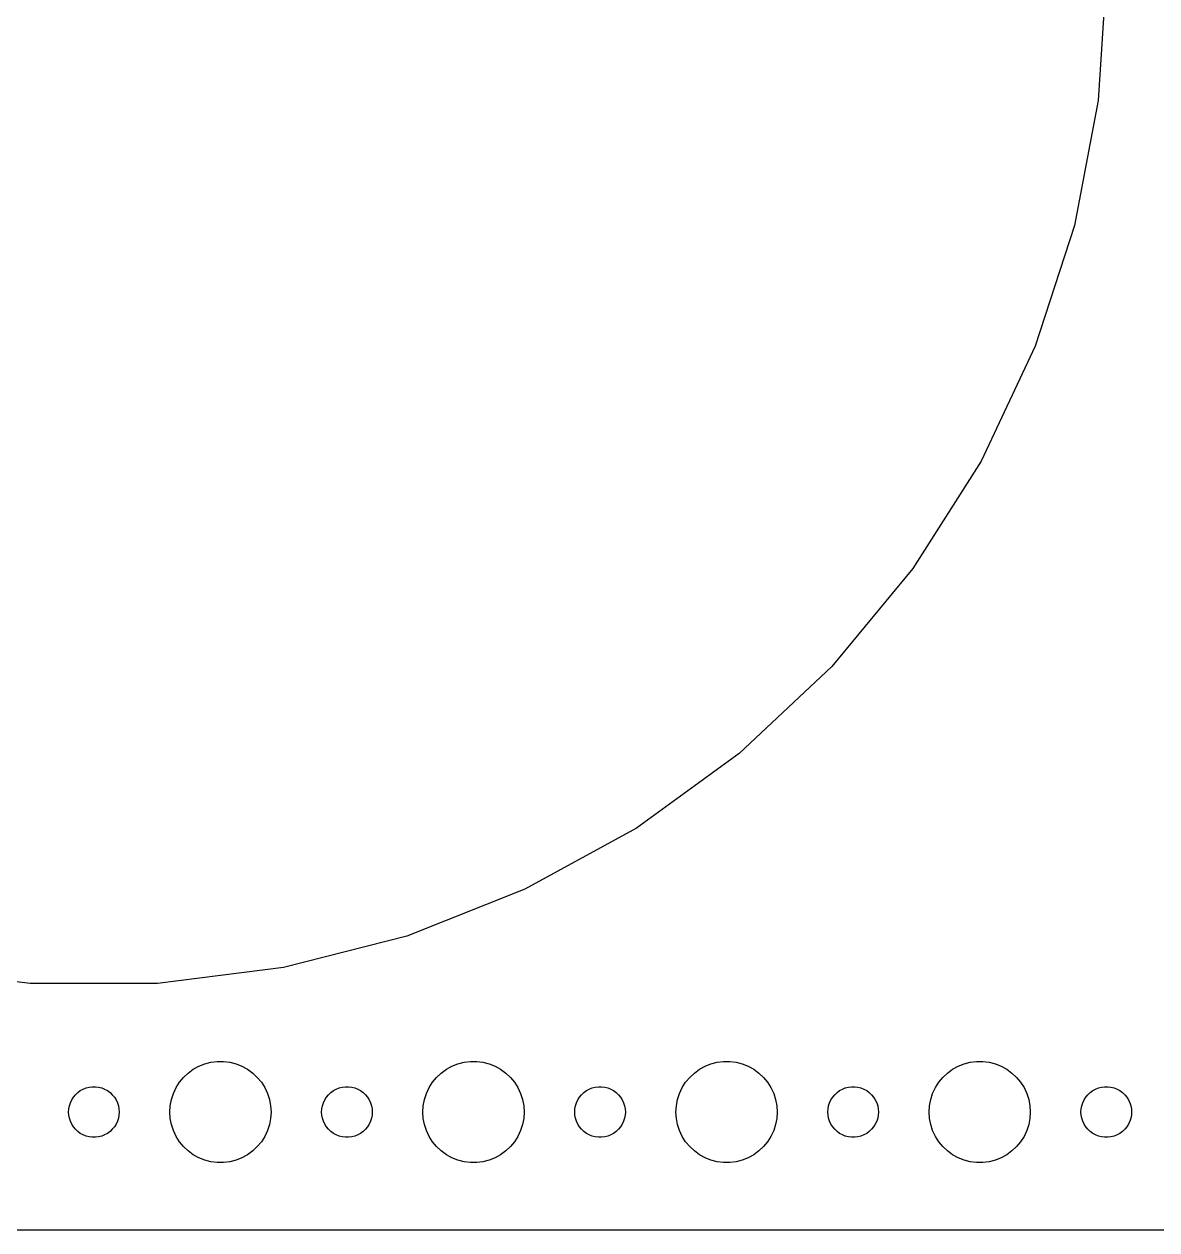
# Model space of a CAD drawing. Header units: metres. Extents: x -262 to 262, y -74 to 74.
# Drawn here: x -191.6 to -124.5, y -74.5 to -3 of the extents above; entities that cross this region are included whole.
import ezdxf

# ---------------------------------------------------------------- set-up
doc = ezdxf.new("R2010")
doc.units = ezdxf.units.M

msp = doc.modelspace()

# ---------------------------------------------------------------- linework, layer by layer
for p, q in [((-127.5, 0), (-127.973, -7.51999)), ((-127.973, -7.51999), (-129.385, -14.9214)), ((-129.385, -14.9214), (-131.713, -22.0875)), ((-131.713, -22.0875), (-134.922, -28.9052)), ((-134.922, -28.9052), (-138.959, -35.2671)), ((-138.959, -35.2671), (-143.762, -41.0728)), ((-143.762, -41.0728), (-149.255, -46.2308)), ((-149.255, -46.2308), (-155.35, -50.6597)), ((-155.35, -50.6597), (-161.953, -54.2896)), ((-161.953, -54.2896), (-168.959, -57.0634)), ((-168.959, -57.0634), (-176.257, -58.9372)), ((-191.267, -59.8816), (-198.743, -58.9372)), ((-176.257, -58.9372), (-183.733, -59.8816)), ((-183.733, -59.8816), (-191.267, -59.8816)), ((-181.912, -65.1885), (-181.607, -64.967)), ((-181.607, -64.967), (-181.277, -64.7855)), ((-181.277, -64.7855), (-180.927, -64.6468)), ((-180.927, -64.6468), (-180.562, -64.5531)), ((-180.562, -64.5531), (-180.188, -64.5059)), ((-180.188, -64.5059), (-179.812, -64.5059)), ((-179.812, -64.5059), (-179.438, -64.5531)), ((-179.438, -64.5531), (-179.073, -64.6468)), ((-179.073, -64.6468), (-178.723, -64.7855)), ((-178.723, -64.7855), (-178.393, -64.967)), ((-178.393, -64.967), (-178.088, -65.1885)), ((-166.912, -65.1885), (-166.607, -64.967)), ((-166.607, -64.967), (-166.277, -64.7855)), ((-166.277, -64.7855), (-165.927, -64.6468)), ((-165.927, -64.6468), (-165.562, -64.5531)), ((-165.562, -64.5531), (-165.188, -64.5059)), ((-165.188, -64.5059), (-164.812, -64.5059)), ((-164.812, -64.5059), (-164.438, -64.5531)), ((-164.438, -64.5531), (-164.073, -64.6468)), ((-164.073, -64.6468), (-163.723, -64.7855)), ((-163.723, -64.7855), (-163.393, -64.967)), ((-163.393, -64.967), (-163.088, -65.1885)), ((-151.912, -65.1885), (-151.607, -64.967)), ((-151.607, -64.967), (-151.277, -64.7855)), ((-151.277, -64.7855), (-150.927, -64.6468)), ((-150.927, -64.6468), (-150.562, -64.5531)), ((-150.562, -64.5531), (-150.188, -64.5059)), ((-150.188, -64.5059), (-149.812, -64.5059)), ((-149.812, -64.5059), (-149.438, -64.5531)), ((-149.438, -64.5531), (-149.073, -64.6468)), ((-149.073, -64.6468), (-148.723, -64.7855)), ((-148.723, -64.7855), (-148.393, -64.967)), ((-148.393, -64.967), (-148.088, -65.1885)), ((-136.912, -65.1885), (-136.607, -64.967)), ((-136.607, -64.967), (-136.277, -64.7855)), ((-136.277, -64.7855), (-135.927, -64.6468)), ((-135.927, -64.6468), (-135.562, -64.5531)), ((-135.562, -64.5531), (-135.188, -64.5059)), ((-135.188, -64.5059), (-134.812, -64.5059)), ((-134.812, -64.5059), (-134.438, -64.5531)), ((-134.438, -64.5531), (-134.073, -64.6468)), ((-134.073, -64.6468), (-133.723, -64.7855)), ((-133.723, -64.7855), (-133.393, -64.967)), ((-133.393, -64.967), (-133.088, -65.1885)), ((-182.629, -66.0547), (-182.427, -65.7366)), ((-182.427, -65.7366), (-182.187, -65.4464)), ((-182.187, -65.4464), (-181.912, -65.1885)), ((-178.088, -65.1885), (-177.813, -65.4464)), ((-177.813, -65.4464), (-177.573, -65.7366)), ((-177.573, -65.7366), (-177.371, -66.0547)), ((-167.629, -66.0547), (-167.427, -65.7366)), ((-167.427, -65.7366), (-167.187, -65.4464)), ((-167.187, -65.4464), (-166.912, -65.1885)), ((-163.088, -65.1885), (-162.813, -65.4464)), ((-162.813, -65.4464), (-162.573, -65.7366)), ((-162.573, -65.7366), (-162.371, -66.0547)), ((-152.629, -66.0547), (-152.427, -65.7366)), ((-152.427, -65.7366), (-152.187, -65.4464)), ((-152.187, -65.4464), (-151.912, -65.1885)), ((-148.088, -65.1885), (-147.813, -65.4464)), ((-147.813, -65.4464), (-147.573, -65.7366)), ((-147.573, -65.7366), (-147.371, -66.0547)), ((-137.629, -66.0547), (-137.427, -65.7366)), ((-137.427, -65.7366), (-137.187, -65.4464)), ((-137.187, -65.4464), (-136.912, -65.1885)), ((-133.088, -65.1885), (-132.813, -65.4464)), ((-132.813, -65.4464), (-132.573, -65.7366)), ((-132.573, -65.7366), (-132.371, -66.0547)), ((-188.714, -66.6183), (-188.593, -66.4732)), ((-188.593, -66.4732), (-188.456, -66.3442)), ((-188.456, -66.3442), (-188.304, -66.2335)), ((-188.304, -66.2335), (-188.139, -66.1428)), ((-188.139, -66.1428), (-187.964, -66.0734)), ((-187.964, -66.0734), (-187.781, -66.0266)), ((-187.781, -66.0266), (-187.594, -66.003)), ((-187.594, -66.003), (-187.406, -66.003)), ((-187.406, -66.003), (-187.219, -66.0266)), ((-187.219, -66.0266), (-187.036, -66.0734)), ((-187.036, -66.0734), (-186.861, -66.1428)), ((-186.861, -66.1428), (-186.696, -66.2335)), ((-186.696, -66.2335), (-186.544, -66.3442)), ((-186.544, -66.3442), (-186.407, -66.4732)), ((-186.407, -66.4732), (-186.286, -66.6183)), ((-182.906, -66.7539), (-182.789, -66.3956)), ((-182.789, -66.3956), (-182.629, -66.0547)), ((-177.371, -66.0547), (-177.211, -66.3956)), ((-177.211, -66.3956), (-177.094, -66.7539)), ((-173.714, -66.6183), (-173.593, -66.4732)), ((-173.593, -66.4732), (-173.456, -66.3442)), ((-173.456, -66.3442), (-173.304, -66.2335)), ((-173.304, -66.2335), (-173.139, -66.1428)), ((-173.139, -66.1428), (-172.964, -66.0734)), ((-172.964, -66.0734), (-172.781, -66.0266)), ((-172.781, -66.0266), (-172.594, -66.003)), ((-172.594, -66.003), (-172.406, -66.003)), ((-172.406, -66.003), (-172.219, -66.0266)), ((-172.219, -66.0266), (-172.036, -66.0734)), ((-172.036, -66.0734), (-171.861, -66.1428)), ((-171.861, -66.1428), (-171.696, -66.2335)), ((-171.696, -66.2335), (-171.544, -66.3442)), ((-171.544, -66.3442), (-171.407, -66.4732)), ((-171.407, -66.4732), (-171.286, -66.6183)), ((-167.906, -66.7539), (-167.789, -66.3956)), ((-167.789, -66.3956), (-167.629, -66.0547)), ((-162.371, -66.0547), (-162.211, -66.3956)), ((-162.211, -66.3956), (-162.094, -66.7539)), ((-158.714, -66.6183), (-158.593, -66.4732)), ((-158.593, -66.4732), (-158.456, -66.3442)), ((-158.456, -66.3442), (-158.304, -66.2335)), ((-158.304, -66.2335), (-158.139, -66.1428)), ((-158.139, -66.1428), (-157.964, -66.0734)), ((-157.964, -66.0734), (-157.781, -66.0266)), ((-157.781, -66.0266), (-157.594, -66.003)), ((-157.594, -66.003), (-157.406, -66.003)), ((-157.406, -66.003), (-157.219, -66.0266)), ((-157.219, -66.0266), (-157.036, -66.0734)), ((-157.036, -66.0734), (-156.861, -66.1428)), ((-156.861, -66.1428), (-156.696, -66.2335)), ((-156.696, -66.2335), (-156.544, -66.3442)), ((-156.544, -66.3442), (-156.407, -66.4732)), ((-156.407, -66.4732), (-156.286, -66.6183)), ((-152.906, -66.7539), (-152.789, -66.3956)), ((-152.789, -66.3956), (-152.629, -66.0547)), ((-147.371, -66.0547), (-147.211, -66.3956)), ((-147.211, -66.3956), (-147.094, -66.7539)), ((-143.714, -66.6183), (-143.593, -66.4732)), ((-143.593, -66.4732), (-143.456, -66.3442)), ((-143.456, -66.3442), (-143.304, -66.2335)), ((-143.304, -66.2335), (-143.139, -66.1428)), ((-143.139, -66.1428), (-142.964, -66.0734)), ((-142.964, -66.0734), (-142.781, -66.0266)), ((-142.781, -66.0266), (-142.594, -66.003)), ((-142.594, -66.003), (-142.406, -66.003)), ((-142.406, -66.003), (-142.219, -66.0266)), ((-142.219, -66.0266), (-142.036, -66.0734)), ((-142.036, -66.0734), (-141.861, -66.1428)), ((-141.861, -66.1428), (-141.696, -66.2335)), ((-141.696, -66.2335), (-141.544, -66.3442)), ((-141.544, -66.3442), (-141.407, -66.4732)), ((-141.407, -66.4732), (-141.286, -66.6183)), ((-137.906, -66.7539), (-137.789, -66.3956)), ((-137.789, -66.3956), (-137.629, -66.0547)), ((-132.371, -66.0547), (-132.211, -66.3956)), ((-132.211, -66.3956), (-132.094, -66.7539)), ((-128.714, -66.6183), (-128.593, -66.4732)), ((-128.593, -66.4732), (-128.456, -66.3442)), ((-128.456, -66.3442), (-128.304, -66.2335)), ((-128.304, -66.2335), (-128.139, -66.1428)), ((-128.139, -66.1428), (-127.964, -66.0734)), ((-127.964, -66.0734), (-127.781, -66.0266)), ((-127.781, -66.0266), (-127.594, -66.003)), ((-127.594, -66.003), (-127.406, -66.003)), ((-127.406, -66.003), (-127.219, -66.0266)), ((-127.219, -66.0266), (-127.036, -66.0734)), ((-127.036, -66.0734), (-126.861, -66.1428)), ((-126.861, -66.1428), (-126.696, -66.2335)), ((-126.696, -66.2335), (-126.544, -66.3442)), ((-126.544, -66.3442), (-126.407, -66.4732)), ((-126.407, -66.4732), (-126.286, -66.6183)), ((-188.988, -67.312), (-188.953, -67.127)), ((-188.953, -67.127), (-188.895, -66.9478)), ((-188.895, -66.9478), (-188.814, -66.7774)), ((-188.814, -66.7774), (-188.714, -66.6183)), ((-186.286, -66.6183), (-186.186, -66.7774)), ((-186.186, -66.7774), (-186.105, -66.9478)), ((-186.105, -66.9478), (-186.047, -67.127)), ((-186.047, -67.127), (-186.012, -67.312)), ((-183, -67.5), (-182.976, -67.124)), ((-182.976, -67.124), (-182.906, -66.7539)), ((-177.094, -66.7539), (-177.024, -67.124)), ((-177.024, -67.124), (-177, -67.5)), ((-173.988, -67.312), (-173.953, -67.127)), ((-173.953, -67.127), (-173.895, -66.9478)), ((-173.895, -66.9478), (-173.814, -66.7774)), ((-173.814, -66.7774), (-173.714, -66.6183)), ((-171.286, -66.6183), (-171.186, -66.7774)), ((-171.186, -66.7774), (-171.105, -66.9478)), ((-171.105, -66.9478), (-171.047, -67.127)), ((-171.047, -67.127), (-171.012, -67.312)), ((-168, -67.5), (-167.976, -67.124)), ((-167.976, -67.124), (-167.906, -66.7539)), ((-162.094, -66.7539), (-162.024, -67.124)), ((-162.024, -67.124), (-162, -67.5)), ((-158.988, -67.312), (-158.953, -67.127)), ((-158.953, -67.127), (-158.895, -66.9478)), ((-158.895, -66.9478), (-158.814, -66.7774)), ((-158.814, -66.7774), (-158.714, -66.6183)), ((-156.286, -66.6183), (-156.186, -66.7774)), ((-156.186, -66.7774), (-156.105, -66.9478)), ((-156.105, -66.9478), (-156.047, -67.127)), ((-156.047, -67.127), (-156.012, -67.312)), ((-153, -67.5), (-152.976, -67.124)), ((-152.976, -67.124), (-152.906, -66.7539)), ((-147.094, -66.7539), (-147.024, -67.124)), ((-147.024, -67.124), (-147, -67.5)), ((-143.988, -67.312), (-143.953, -67.127)), ((-143.953, -67.127), (-143.895, -66.9478)), ((-143.895, -66.9478), (-143.814, -66.7774)), ((-143.814, -66.7774), (-143.714, -66.6183)), ((-141.286, -66.6183), (-141.186, -66.7774)), ((-141.186, -66.7774), (-141.105, -66.9478)), ((-141.105, -66.9478), (-141.047, -67.127)), ((-141.047, -67.127), (-141.012, -67.312)), ((-138, -67.5), (-137.976, -67.124)), ((-137.976, -67.124), (-137.906, -66.7539)), ((-132.094, -66.7539), (-132.024, -67.124)), ((-132.024, -67.124), (-132, -67.5)), ((-128.988, -67.312), (-128.953, -67.127)), ((-128.953, -67.127), (-128.895, -66.9478)), ((-128.895, -66.9478), (-128.814, -66.7774)), ((-128.814, -66.7774), (-128.714, -66.6183)), ((-126.286, -66.6183), (-126.186, -66.7774)), ((-126.186, -66.7774), (-126.105, -66.9478)), ((-126.105, -66.9478), (-126.047, -67.127)), ((-126.047, -67.127), (-126.012, -67.312)), ((-189, -67.5), (-188.988, -67.312)), ((-188.988, -67.688), (-189, -67.5)), ((-188.953, -67.873), (-188.988, -67.688)), ((-188.895, -68.0522), (-188.953, -67.873)), ((-186.047, -67.873), (-186.105, -68.0522)), ((-186.012, -67.688), (-186.047, -67.873)), ((-186.012, -67.312), (-186, -67.5)), ((-186, -67.5), (-186.012, -67.688)), ((-182.976, -67.876), (-183, -67.5)), ((-182.906, -68.2461), (-182.976, -67.876)), ((-177.024, -67.876), (-177.094, -68.2461)), ((-177, -67.5), (-177.024, -67.876)), ((-174, -67.5), (-173.988, -67.312)), ((-173.988, -67.688), (-174, -67.5)), ((-173.953, -67.873), (-173.988, -67.688)), ((-173.895, -68.0522), (-173.953, -67.873)), ((-171.047, -67.873), (-171.105, -68.0522)), ((-171.012, -67.688), (-171.047, -67.873)), ((-171.012, -67.312), (-171, -67.5)), ((-171, -67.5), (-171.012, -67.688)), ((-167.976, -67.876), (-168, -67.5)), ((-167.906, -68.2461), (-167.976, -67.876)), ((-162.024, -67.876), (-162.094, -68.2461)), ((-162, -67.5), (-162.024, -67.876)), ((-159, -67.5), (-158.988, -67.312)), ((-158.988, -67.688), (-159, -67.5)), ((-158.953, -67.873), (-158.988, -67.688)), ((-158.895, -68.0522), (-158.953, -67.873)), ((-156.047, -67.873), (-156.105, -68.0522)), ((-156.012, -67.688), (-156.047, -67.873)), ((-156.012, -67.312), (-156, -67.5)), ((-156, -67.5), (-156.012, -67.688)), ((-152.976, -67.876), (-153, -67.5)), ((-152.906, -68.2461), (-152.976, -67.876)), ((-147.024, -67.876), (-147.094, -68.2461)), ((-147, -67.5), (-147.024, -67.876)), ((-144, -67.5), (-143.988, -67.312)), ((-143.988, -67.688), (-144, -67.5)), ((-143.953, -67.873), (-143.988, -67.688)), ((-143.895, -68.0522), (-143.953, -67.873)), ((-141.047, -67.873), (-141.105, -68.0522)), ((-141.012, -67.688), (-141.047, -67.873)), ((-141.012, -67.312), (-141, -67.5)), ((-141, -67.5), (-141.012, -67.688)), ((-137.976, -67.876), (-138, -67.5)), ((-137.906, -68.2461), (-137.976, -67.876)), ((-132.024, -67.876), (-132.094, -68.2461)), ((-132, -67.5), (-132.024, -67.876)), ((-129, -67.5), (-128.988, -67.312)), ((-128.988, -67.688), (-129, -67.5)), ((-128.953, -67.873), (-128.988, -67.688)), ((-128.895, -68.0522), (-128.953, -67.873)), ((-126.047, -67.873), (-126.105, -68.0522)), ((-126.012, -67.688), (-126.047, -67.873)), ((-126.012, -67.312), (-126, -67.5)), ((-126, -67.5), (-126.012, -67.688)), ((-188.814, -68.2226), (-188.895, -68.0522)), ((-188.714, -68.3817), (-188.814, -68.2226)), ((-188.593, -68.5268), (-188.714, -68.3817)), ((-188.456, -68.6558), (-188.593, -68.5268)), ((-186.407, -68.5268), (-186.544, -68.6558)), ((-186.286, -68.3817), (-186.407, -68.5268)), ((-186.186, -68.2226), (-186.286, -68.3817)), ((-186.105, -68.0522), (-186.186, -68.2226)), ((-182.789, -68.6044), (-182.906, -68.2461)), ((-182.629, -68.9453), (-182.789, -68.6044)), ((-177.211, -68.6044), (-177.371, -68.9453)), ((-177.094, -68.2461), (-177.211, -68.6044)), ((-173.814, -68.2226), (-173.895, -68.0522)), ((-173.714, -68.3817), (-173.814, -68.2226)), ((-173.593, -68.5268), (-173.714, -68.3817)), ((-173.456, -68.6558), (-173.593, -68.5268)), ((-171.407, -68.5268), (-171.544, -68.6558)), ((-171.286, -68.3817), (-171.407, -68.5268)), ((-171.186, -68.2226), (-171.286, -68.3817)), ((-171.105, -68.0522), (-171.186, -68.2226)), ((-167.789, -68.6044), (-167.906, -68.2461)), ((-167.629, -68.9453), (-167.789, -68.6044)), ((-162.211, -68.6044), (-162.371, -68.9453)), ((-162.094, -68.2461), (-162.211, -68.6044)), ((-158.814, -68.2226), (-158.895, -68.0522)), ((-158.714, -68.3817), (-158.814, -68.2226)), ((-158.593, -68.5268), (-158.714, -68.3817)), ((-158.456, -68.6558), (-158.593, -68.5268)), ((-156.407, -68.5268), (-156.544, -68.6558)), ((-156.286, -68.3817), (-156.407, -68.5268)), ((-156.186, -68.2226), (-156.286, -68.3817)), ((-156.105, -68.0522), (-156.186, -68.2226)), ((-152.789, -68.6044), (-152.906, -68.2461)), ((-152.629, -68.9453), (-152.789, -68.6044)), ((-147.211, -68.6044), (-147.371, -68.9453)), ((-147.094, -68.2461), (-147.211, -68.6044)), ((-143.814, -68.2226), (-143.895, -68.0522)), ((-143.714, -68.3817), (-143.814, -68.2226)), ((-143.593, -68.5268), (-143.714, -68.3817)), ((-143.456, -68.6558), (-143.593, -68.5268)), ((-141.407, -68.5268), (-141.544, -68.6558)), ((-141.286, -68.3817), (-141.407, -68.5268)), ((-141.186, -68.2226), (-141.286, -68.3817)), ((-141.105, -68.0522), (-141.186, -68.2226)), ((-137.789, -68.6044), (-137.906, -68.2461)), ((-137.629, -68.9453), (-137.789, -68.6044)), ((-132.211, -68.6044), (-132.371, -68.9453)), ((-132.094, -68.2461), (-132.211, -68.6044)), ((-128.814, -68.2226), (-128.895, -68.0522)), ((-128.714, -68.3817), (-128.814, -68.2226)), ((-128.593, -68.5268), (-128.714, -68.3817)), ((-128.456, -68.6558), (-128.593, -68.5268)), ((-126.407, -68.5268), (-126.544, -68.6558)), ((-126.286, -68.3817), (-126.407, -68.5268)), ((-126.186, -68.2226), (-126.286, -68.3817)), ((-126.105, -68.0522), (-126.186, -68.2226)), ((-188.304, -68.7665), (-188.456, -68.6558)), ((-188.139, -68.8572), (-188.304, -68.7665)), ((-187.964, -68.9266), (-188.139, -68.8572)), ((-187.781, -68.9734), (-187.964, -68.9266)), ((-187.594, -68.997), (-187.781, -68.9734)), ((-187.406, -68.997), (-187.594, -68.997)), ((-187.219, -68.9734), (-187.406, -68.997)), ((-187.036, -68.9266), (-187.219, -68.9734)), ((-186.861, -68.8572), (-187.036, -68.9266)), ((-186.696, -68.7665), (-186.861, -68.8572)), ((-186.544, -68.6558), (-186.696, -68.7665)), ((-182.427, -69.2634), (-182.629, -68.9453)), ((-182.187, -69.5536), (-182.427, -69.2634)), ((-177.573, -69.2634), (-177.813, -69.5536)), ((-177.371, -68.9453), (-177.573, -69.2634)), ((-173.304, -68.7665), (-173.456, -68.6558)), ((-173.139, -68.8572), (-173.304, -68.7665)), ((-172.964, -68.9266), (-173.139, -68.8572)), ((-172.781, -68.9734), (-172.964, -68.9266)), ((-172.594, -68.997), (-172.781, -68.9734)), ((-172.406, -68.997), (-172.594, -68.997)), ((-172.219, -68.9734), (-172.406, -68.997)), ((-172.036, -68.9266), (-172.219, -68.9734)), ((-171.861, -68.8572), (-172.036, -68.9266)), ((-171.696, -68.7665), (-171.861, -68.8572)), ((-171.544, -68.6558), (-171.696, -68.7665)), ((-167.427, -69.2634), (-167.629, -68.9453)), ((-167.187, -69.5536), (-167.427, -69.2634)), ((-162.573, -69.2634), (-162.813, -69.5536)), ((-162.371, -68.9453), (-162.573, -69.2634)), ((-158.304, -68.7665), (-158.456, -68.6558)), ((-158.139, -68.8572), (-158.304, -68.7665)), ((-157.964, -68.9266), (-158.139, -68.8572)), ((-157.781, -68.9734), (-157.964, -68.9266)), ((-157.594, -68.997), (-157.781, -68.9734)), ((-157.406, -68.997), (-157.594, -68.997)), ((-157.219, -68.9734), (-157.406, -68.997)), ((-157.036, -68.9266), (-157.219, -68.9734)), ((-156.861, -68.8572), (-157.036, -68.9266)), ((-156.696, -68.7665), (-156.861, -68.8572)), ((-156.544, -68.6558), (-156.696, -68.7665)), ((-152.427, -69.2634), (-152.629, -68.9453)), ((-152.187, -69.5536), (-152.427, -69.2634)), ((-147.573, -69.2634), (-147.813, -69.5536)), ((-147.371, -68.9453), (-147.573, -69.2634)), ((-143.304, -68.7665), (-143.456, -68.6558)), ((-143.139, -68.8572), (-143.304, -68.7665)), ((-142.964, -68.9266), (-143.139, -68.8572)), ((-142.781, -68.9734), (-142.964, -68.9266)), ((-142.594, -68.997), (-142.781, -68.9734)), ((-142.406, -68.997), (-142.594, -68.997)), ((-142.219, -68.9734), (-142.406, -68.997)), ((-142.036, -68.9266), (-142.219, -68.9734)), ((-141.861, -68.8572), (-142.036, -68.9266)), ((-141.696, -68.7665), (-141.861, -68.8572)), ((-141.544, -68.6558), (-141.696, -68.7665)), ((-137.427, -69.2634), (-137.629, -68.9453)), ((-137.187, -69.5536), (-137.427, -69.2634)), ((-132.573, -69.2634), (-132.813, -69.5536)), ((-132.371, -68.9453), (-132.573, -69.2634)), ((-128.304, -68.7665), (-128.456, -68.6558)), ((-128.139, -68.8572), (-128.304, -68.7665)), ((-127.964, -68.9266), (-128.139, -68.8572)), ((-127.781, -68.9734), (-127.964, -68.9266)), ((-127.594, -68.997), (-127.781, -68.9734)), ((-127.406, -68.997), (-127.594, -68.997)), ((-127.219, -68.9734), (-127.406, -68.997)), ((-127.036, -68.9266), (-127.219, -68.9734)), ((-126.861, -68.8572), (-127.036, -68.9266)), ((-126.696, -68.7665), (-126.861, -68.8572)), ((-126.544, -68.6558), (-126.696, -68.7665)), ((-181.912, -69.8115), (-182.187, -69.5536)), ((-181.607, -70.033), (-181.912, -69.8115)), ((-181.277, -70.2145), (-181.607, -70.033)), ((-178.393, -70.033), (-178.723, -70.2145)), ((-178.088, -69.8115), (-178.393, -70.033)), ((-177.813, -69.5536), (-178.088, -69.8115)), ((-166.912, -69.8115), (-167.187, -69.5536)), ((-166.607, -70.033), (-166.912, -69.8115)), ((-166.277, -70.2145), (-166.607, -70.033)), ((-163.393, -70.033), (-163.723, -70.2145)), ((-163.088, -69.8115), (-163.393, -70.033)), ((-162.813, -69.5536), (-163.088, -69.8115)), ((-151.912, -69.8115), (-152.187, -69.5536)), ((-151.607, -70.033), (-151.912, -69.8115)), ((-151.277, -70.2145), (-151.607, -70.033)), ((-148.393, -70.033), (-148.723, -70.2145)), ((-148.088, -69.8115), (-148.393, -70.033)), ((-147.813, -69.5536), (-148.088, -69.8115)), ((-136.912, -69.8115), (-137.187, -69.5536)), ((-136.607, -70.033), (-136.912, -69.8115)), ((-136.277, -70.2145), (-136.607, -70.033)), ((-133.393, -70.033), (-133.723, -70.2145)), ((-133.088, -69.8115), (-133.393, -70.033)), ((-132.813, -69.5536), (-133.088, -69.8115)), ((-180.927, -70.3532), (-181.277, -70.2145)), ((-180.562, -70.4469), (-180.927, -70.3532)), ((-180.188, -70.4941), (-180.562, -70.4469)), ((-179.812, -70.4941), (-180.188, -70.4941)), ((-179.438, -70.4469), (-179.812, -70.4941)), ((-179.073, -70.3532), (-179.438, -70.4469)), ((-178.723, -70.2145), (-179.073, -70.3532)), ((-165.927, -70.3532), (-166.277, -70.2145)), ((-165.562, -70.4469), (-165.927, -70.3532)), ((-165.188, -70.4941), (-165.562, -70.4469)), ((-164.812, -70.4941), (-165.188, -70.4941)), ((-164.438, -70.4469), (-164.812, -70.4941)), ((-164.073, -70.3532), (-164.438, -70.4469)), ((-163.723, -70.2145), (-164.073, -70.3532)), ((-150.927, -70.3532), (-151.277, -70.2145)), ((-150.562, -70.4469), (-150.927, -70.3532)), ((-150.188, -70.4941), (-150.562, -70.4469)), ((-149.812, -70.4941), (-150.188, -70.4941)), ((-149.438, -70.4469), (-149.812, -70.4941)), ((-149.073, -70.3532), (-149.438, -70.4469)), ((-148.723, -70.2145), (-149.073, -70.3532)), ((-135.927, -70.3532), (-136.277, -70.2145)), ((-135.562, -70.4469), (-135.927, -70.3532)), ((-135.188, -70.4941), (-135.562, -70.4469)), ((-134.812, -70.4941), (-135.188, -70.4941)), ((-134.438, -70.4469), (-134.812, -70.4941)), ((-134.073, -70.3532), (-134.438, -70.4469)), ((-133.723, -70.2145), (-134.073, -70.3532)), ((-257.314, -74.4901), (257.314, -74.4901))]:
    msp.add_line(p, q)

doc.saveas('drawing.dxf')
